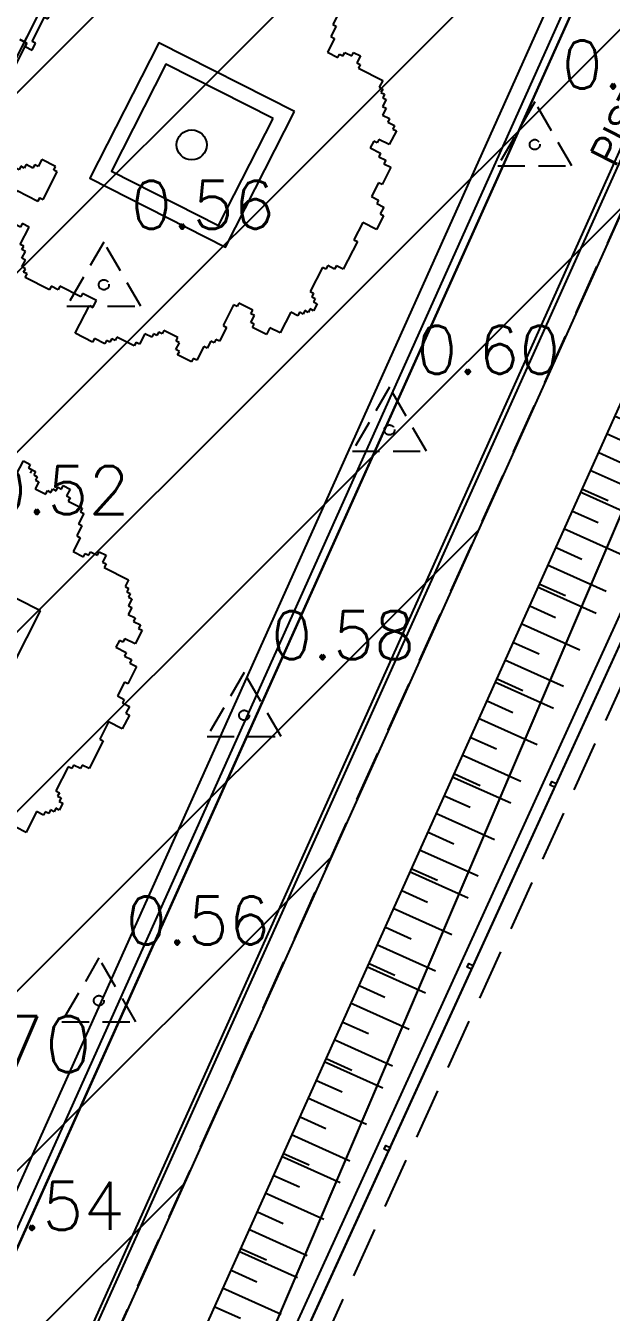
# Model space of a CAD drawing. Header units: metres. Extents: x 543100 to 543604, y 9574012 to 9574398.
# Drawn here: x 543270.36 to 543277.67, y 9574190.72 to 9574206.8 of the extents above; entities that cross this region are included whole.
import ezdxf
from ezdxf.enums import TextEntityAlignment as Align

# ---------------------------------------------------------------- set-up
doc = ezdxf.new("R2010")
doc.units = ezdxf.units.M
doc.header["$LTSCALE"] = 0.1
for name, pattern in [('CONTINUO', [0]), ('DASHED2', [9.524999999999999, 6.35, -3.175]), ('HIDDEN', [9.524999999999999, 6.35, -3.175])]:
    doc.linetypes.add(name, pattern=pattern)
for name, color, linetype in [('#C_TOPO_TEXT', 7, 'Continuous'), ('#PROJ_PLATOS', 2, 'HIDDEN'), ('Area praça', 5, 'Continuous'), ('C-TINN-BNDY', 110, 'Continuous'), ('C-TOPO-TEXT', 7, 'Continuous'), ('HACHURA', 1, 'Continuous'), ('IMPL_CANTEIRO', 8, 'Continuous'), ('IMPL_CERCA', 8, 'Continuous'), ('IMPL_EQUIPAMENTOS', 8, 'Continuous'), ('IMPL_MEIO FIO', 8, 'Continuous'), ('IMPL_TALUDE', 8, 'Continuous'), ('IMPL_TITULO', 8, 'Continuous'), ('IMPL_VEGETAÇÃO', 8, 'Continuous'), ('IMPL_ÁRVORES', 8, 'Continuous'), ('IMPLANTAÇÃO', 1, 'Continuous'), ('MalhaTriTG', 7, 'CONTINUO'), ('PROJ_PLATOS', 2, 'DASHED2'), ('XREF_IMPLNTACAO', 2, 'Continuous')]:
    doc.layers.add(name, color=color, linetype=linetype)
doc.layers.get('IMPLANTAÇÃO').off()
doc.styles.add('COTA200', font='ROMANS.SHX')
doc.styles.get("Standard").update_dxf_attribs({"font": 'simplex.shx'})

# ---------------------------------------------------------------- blocks, each defined once
blk = doc.blocks.new('A$C76815E95')
at = {"layer": 'HACHURA'}
h = blk.add_hatch(dxfattribs=at)
h.set_pattern_fill('ANSI31', color=1, scale=0.5, style=0)
h.set_pattern_definition([(45, (-56.71623454557266, -140.2760906778276), (-1.122532015133644, 1.122532015133644), [])])
h.paths.add_polyline_path([(78.50253660278395, -21.53023425675929), (78.1706479433924, -22.02040452882648), (30.00293476006482, -129.1186275184155), (23.85615117452107, -140.2760906778276), (-56.71623454557266, -83.83502537757158), (-56.29154449922498, -82.40403590723872), (-2.601691384217702, 20.28950879722834), (78.41679475666024, -21.48937489651144)])
at = {"layer": 'HACHURA', "color": 8, "elevation": 30.47163635617762, "flags": 128}
blk.add_lwpolyline([(78.50253660278395, -21.53023425675929), (78.1706479433924, -22.02040452882648), (30.00293476006482, -129.1186275184155), (23.85615117452107, -140.2760906778276), (-56.71623454557266, -83.83502537757158), (-56.29154449922498, -82.40403590723872), (-2.601691384217702, 20.28950879722834), (78.41679475666024, -21.48937489651144)], close=True, dxfattribs=at)
blk = doc.blocks.new('A$C72AE6952')
at = {"layer": 'IMPL_EQUIPAMENTOS', "color": 1}
blk.add_line((48.6999996714876, 4.637986421585083e-07), (-3.2852403819561e-07, 4.637986421585083e-07), dxfattribs=at)
blk = doc.blocks.new('Arv-sup')
at = {"layer": 'IMPL_VEGETAÇÃO', "color": 2}
for p, q in [((-0.8806546373597381, 2.060930780092463), (-0.8030544302922191, 2.060930780092463)), ((-0.8806546373597381, 1.71190549425117), (-0.8806546373597381, 2.060930780092463)), ((-0.8030544302922191, 2.060930780092463), (-0.8030544302922191, 2.022150266335885)), ((-0.4538556827279496, 2.060930780092463), (-0.415055821887476, 2.060930780092463)), ((-0.4538556827279496, 2.022150266335885), (-0.4538556827279496, 2.060930780092463)), ((-0.415055821887476, 2.138491807605618), (-0.3374561002065271, 2.138491807605618)), ((-0.415055821887476, 2.060930780092463), (-0.415055821887476, 2.138491807605618)), ((-0.3374561002065271, 2.138491807605618), (-0.3374561002065271, 2.09971129384904)), ((-0.3374561002065271, 2.09971129384904), (-0.2210565176851027, 2.09971129384904)), ((-0.2210565176851027, 2.09971129384904), (-0.2210565176851027, 2.060930780092463)), ((-0.2210565176851027, 2.060930780092463), (-0.1822566568446291, 2.060930780092463)), ((-0.1822566568446291, 2.060930780092463), (-0.1822566568446291, 2.022150266335885)), ((-0.8030544302922191, 2.022150266335885), (-0.6866548477707966, 2.022150266335885)), ((-0.6866548477707966, 2.022150266335885), (-0.6866548477707966, 1.94458890780669)), ((-0.6866548477707966, 1.94458890780669), (-0.6090551260898476, 1.94458890780669)), ((-0.6090551260898476, 1.94458890780669), (-0.6090551260898476, 1.905808394050112)), ((-0.5314554044088986, 1.983369752579293), (-0.492655543568425, 1.983369752579293)), ((-0.5314554044088986, 1.905808394050112), (-0.5314554044088986, 1.983369752579293)), ((-0.492655543568425, 2.022150266335885), (-0.4538556827279496, 2.022150266335885)), ((-0.492655543568425, 1.983369752579293), (-0.492655543568425, 2.022150266335885)), ((-0.2210565176851027, 2.022150266335885), (-0.2210565176851027, 1.86702788029352)), ((-0.1822566568446291, 2.022150266335885), (-0.2210565176851027, 2.022150266335885)), ((-0.06585707432320476, 2.022150266335885), (0.01174264735774422, 2.022150266335885)), ((-0.06585707432320476, 1.86702788029352), (-0.06585707432320476, 2.022150266335885)), ((0.01174264735774422, 2.022150266335885), (0.01174264735774422, 1.983369752579293)), ((0.01174264735774422, 1.983369752579293), (0.05054250819821782, 1.983369752579293)), ((0.01174264735774422, 1.983369752579293), (0.08934236903869142, 1.983369752579293)), ((0.05054250819821782, 1.983369752579293), (0.05054250819821782, 1.94458890780669)), ((0.08934236903869142, 1.983369752579293), (0.08934236903869142, 1.94458890780669)), ((0.08934236903869142, 1.94458890780669), (0.1281422298791668, 1.94458890780669)), ((0.1281422298791668, 1.94458890780669), (0.1281422298791668, 1.905808394050112)), ((0.3609413949220137, 1.94458890780669), (0.3997412557624873, 1.94458890780669)), ((0.3609413949220137, 1.905808394050112), (0.3609413949220137, 1.94458890780669)), ((0.3997412557624873, 1.983369752579293), (0.4773414628300063, 1.983369752579293)), ((0.3997412557624873, 1.94458890780669), (0.3997412557624873, 1.983369752579293)), ((0.4773414628300063, 1.983369752579293), (0.4773414628300063, 1.905808394050112)), ((-0.6090551260898476, 1.905808394050112), (-0.5314554044088986, 1.905808394050112)), ((-0.2210565176851027, 1.86702788029352), (-0.1822566568446291, 1.86702788029352)), ((-0.1822566568446291, 1.86702788029352), (-0.1822566568446291, 1.828247366536942)), ((-0.1822566568446291, 1.828247366536942), (-0.1046569351636801, 1.828247366536942)), ((-0.1046569351636801, 1.86702788029352), (-0.06585707432320476, 1.86702788029352)), ((-0.1046569351636801, 1.828247366536942), (-0.1046569351636801, 1.86702788029352)), ((0.1281422298791668, 1.905808394050112), (0.1669420907196404, 1.905808394050112)), ((0.1669420907196404, 1.905808394050112), (0.1669420907196404, 1.828247366536942)), ((0.1669420907196404, 1.828247366536942), (0.2833416732410647, 1.828247366536942)), ((0.2833416732410647, 1.86702788029352), (0.3221415340815383, 1.86702788029352)), ((0.2833416732410647, 1.828247366536942), (0.2833416732410647, 1.86702788029352)), ((0.3221415340815383, 1.905808394050112), (0.3609413949220137, 1.905808394050112)), ((0.3221415340815383, 1.86702788029352), (0.3221415340815383, 1.905808394050112)), ((0.4773414628300063, 1.905808394050112), (0.5161413236704799, 1.905808394050112)), ((0.5161413236704799, 1.905808394050112), (0.5161413236704799, 1.86702788029352)), ((0.5161413236704799, 1.86702788029352), (0.6713407670323779, 1.86702788029352)), ((0.6713407670323779, 1.86702788029352), (0.6713407670323779, 1.828247366536942)), ((0.6713407670323779, 1.828247366536942), (0.7101406278728533, 1.828247366536942)), ((0.7101406278728533, 1.828247366536942), (0.7101406278728533, 1.71190549425117)), ((-1.307453106604957, 1.71190549425117), (-1.268653245764483, 1.71190549425117)), ((-1.307453106604957, 1.556783108208819), (-1.307453106604957, 1.71190549425117)), ((-1.268653245764483, 1.750686008007747), (-1.152253663243059, 1.750686008007747)), ((-1.268653245764483, 1.71190549425117), (-1.268653245764483, 1.750686008007747)), ((-1.152253663243059, 1.750686008007747), (-1.152253663243059, 1.71190549425117)), ((-1.152253663243059, 1.71190549425117), (-0.8806546373597381, 1.71190549425117)), ((0.7101406278728533, 1.71190549425117), (0.7489404887133269, 1.71190549425117)), ((0.7489404887133269, 1.71190549425117), (0.7489404887133269, 1.595563621965397)), ((-1.268653245764483, 1.556783108208819), (-1.307453106604957, 1.556783108208819)), ((-1.268653245764483, 1.518002594452227), (-1.268653245764483, 1.556783108208819)), ((0.7489404887133269, 1.595563621965397), (0.7877403495538022, 1.595563621965397)), ((0.7877403495538022, 1.595563621965397), (0.7877403495538022, 1.440441235923046)), ((1.020539514596647, 1.556783108208819), (1.098139236277596, 1.556783108208819)), ((1.020539514596647, 1.518002594452227), (1.020539514596647, 1.556783108208819)), ((1.098139236277596, 1.556783108208819), (1.098139236277596, 1.479221749679624)), ((-1.229853384924008, 1.518002594452227), (-1.268653245764483, 1.518002594452227)), ((-1.229853384924008, 1.401660722166454), (-1.229853384924008, 1.518002594452227)), ((0.7877403495538022, 1.440441235923046), (0.9041399320752248, 1.440441235923046)), ((0.9041399320752248, 1.479221749679624), (0.9429397929157002, 1.479221749679624)), ((0.9041399320752248, 1.440441235923046), (0.9041399320752248, 1.479221749679624)), ((0.9429397929157002, 1.518002594452227), (1.020539514596647, 1.518002594452227)), ((0.9429397929157002, 1.479221749679624), (0.9429397929157002, 1.518002594452227)), ((1.098139236277596, 1.479221749679624), (1.136939097118072, 1.479221749679624)), ((1.136939097118072, 1.479221749679624), (1.136939097118072, 1.440441235923046)), ((1.136939097118072, 1.440441235923046), (1.408538123001392, 1.440441235923046)), ((1.408538123001392, 1.440441235923046), (1.408538123001392, 1.362880208409877)), ((-1.695451715009701, 0.7811711779970381), (-1.695451715009701, 1.324099363637274)), ((-1.695451715009701, 1.324099363637274), (-1.617851993328753, 1.324099363637274)), ((-1.617851993328753, 1.324099363637274), (-1.617851993328753, 1.285318849880682)), ((-1.307453106604957, 1.362880208409877), (-1.268653245764483, 1.362880208409877)), ((-1.307453106604957, 1.285318849880682), (-1.307453106604957, 1.362880208409877)), ((-1.268653245764483, 1.401660722166454), (-1.229853384924008, 1.401660722166454)), ((-1.268653245764483, 1.362880208409877), (-1.268653245764483, 1.401660722166454)), ((1.408538123001392, 1.362880208409877), (1.447337983841868, 1.362880208409877)), ((1.447337983841868, 1.362880208409877), (1.447337983841868, 1.324099363637274)), ((1.447337983841868, 1.324099363637274), (1.486137844682341, 1.324099363637274)), ((1.486137844682341, 1.324099363637274), (1.486137844682341, 1.285318849880682)), ((-1.617851993328753, 1.285318849880682), (-1.385052828285906, 1.285318849880682)), ((-1.385052828285906, 1.285318849880682), (-1.385052828285906, 1.246538336124104)), ((-1.385052828285906, 1.246538336124104), (-1.307453106604957, 1.246538336124104)), ((-1.268653245764483, 1.285318849880682), (-1.307453106604957, 1.285318849880682)), ((-1.307453106604957, 1.246538336124104), (-1.307453106604957, 1.207757822367526)), ((-1.307453106604957, 1.207757822367526), (-1.268653245764483, 1.207757822367526)), ((-1.268653245764483, 1.130196463838331), (-1.268653245764483, 1.285318849880682)), ((-1.268653245764483, 1.207757822367526), (-1.268653245764483, 1.130196463838331)), ((1.486137844682341, 1.285318849880682), (1.524937705522817, 1.285318849880682)), ((1.524937705522817, 1.285318849880682), (1.524937705522817, 1.207757822367526)), ((1.524937705522817, 1.207757822367526), (1.56373756636329, 1.207757822367526)), ((1.56373756636329, 1.207757822367526), (1.56373756636329, 1.130196463838331)), ((1.56373756636329, 1.130196463838331), (1.641337288044239, 1.130196463838331)), ((1.641337288044239, 1.130196463838331), (1.641337288044239, 1.091415950081753)), ((1.641337288044239, 1.091415950081753), (1.718937009725188, 1.091415950081753)), ((1.718937009725188, 1.091415950081753), (1.718937009725188, 1.052635436325176)), ((1.718937009725188, 1.052635436325176), (1.757736870565662, 1.052635436325176)), ((1.757736870565662, 1.052635436325176), (1.757736870565662, 0.8975130502828108)), ((-1.928250880052548, 0.7811711779970381), (-1.695451715009701, 0.7811711779970381)), ((-1.928250880052548, 0.7036101504838825), (-1.928250880052548, 0.7811711779970381)), ((1.602537427203764, 0.8587322055102078), (1.602537427203764, 0.7811711779970381)), ((1.641337288044239, 0.8587322055102078), (1.602537427203764, 0.8587322055102078)), ((1.602537427203764, 0.7811711779970381), (1.718937009725188, 0.7811711779970381)), ((1.641337288044239, 0.8975130502828108), (1.641337288044239, 0.8587322055102078)), ((1.757736870565662, 0.8975130502828108), (1.641337288044239, 0.8975130502828108)), ((1.718937009725188, 0.7811711779970381), (1.718937009725188, 0.7423906642404603)), ((-1.889451019212073, 0.7036101504838825), (-1.928250880052548, 0.7036101504838825)), ((-1.889451019212073, 0.6648293057112653), (-1.889451019212073, 0.7036101504838825)), ((-1.850651158371599, 0.6648293057112653), (-1.889451019212073, 0.6648293057112653)), ((-1.850651158371599, 0.470926405912337), (-1.850651158371599, 0.6648293057112653)), ((1.718937009725188, 0.7423906642404603), (1.796536731406137, 0.7423906642404603)), ((1.796536731406137, 0.7423906642404603), (1.796536731406137, 0.7036101504838825)), ((1.796536731406137, 0.7036101504838825), (1.874136938473656, 0.7036101504838825)), ((1.874136938473656, 0.7036101504838825), (1.874136938473656, 0.5097069196689148)), ((-1.889451019212073, 0.470926405912337), (-1.850651158371599, 0.470926405912337)), ((-1.889451019212073, 0.1994621475841996), (-1.889451019212073, 0.470926405912337)), ((1.835337077633181, 0.5097069196689148), (1.835337077633181, 0.3545845336265643)), ((1.874136938473656, 0.5097069196689148), (1.835337077633181, 0.5097069196689148)), ((1.835337077633181, 0.3545845336265643), (1.91293679931413, 0.3545845336265643)), ((1.91293679931413, 0.3545845336265643), (1.91293679931413, 0.3158040198699723)), ((1.91293679931413, 0.3158040198699723), (1.990536520995079, 0.3158040198699723)), ((1.990536520995079, 0.3158040198699723), (1.990536520995079, 0.2382429923568168)), ((-2.005850601733496, 0.1606816338276218), (-1.928250880052548, 0.1606816338276218)), ((-1.928250880052548, 0.1606816338276218), (-2.005850601733496, 0.1606816338276218)), ((-1.928250880052548, 0.1606816338276218), (-1.928250880052548, 0.121901120071044)), ((-1.928250880052548, -0.4210273965852167), (-1.928250880052548, 0.1606816338276218)), ((-1.850651158371599, 0.1994621475841996), (-1.889451019212073, 0.1994621475841996)), ((-1.850651158371599, 0.121901120071044), (-1.850651158371599, 0.1994621475841996)), ((1.990536520995079, 0.2382429923568168), (2.029336381835552, 0.2382429923568168)), ((2.029336381835552, 0.2382429923568168), (2.029336381835552, 0.08312060631445206)), ((-1.928250880052548, 0.121901120071044), (-1.850651158371599, 0.121901120071044)), ((1.874136938473656, 0.08312060631445206), (1.874136938473656, -0.1107826245005015)), ((2.029336381835552, 0.08312060631445206), (1.874136938473656, 0.08312060631445206)), ((1.874136938473656, -0.1107826245005015), (1.91293679931413, -0.1107826245005015)), ((1.91293679931413, -0.1107826245005015), (1.91293679931413, -0.4210273965852167)), ((-1.889451019212073, -0.4210273965852167), (-1.928250880052548, -0.4210273965852167)), ((-1.889451019212073, -0.4598079103417945), (-1.889451019212073, -0.4210273965852167)), ((-1.850651158371599, -0.4598079103417945), (-1.889451019212073, -0.4598079103417945)), ((-1.850651158371599, -0.4985884240983864), (-1.850651158371599, -0.4598079103417945)), ((-1.811851297531124, -0.4985884240983864), (-1.850651158371599, -0.4985884240983864)), ((-1.811851297531124, -0.653710810140737), (-1.811851297531124, -0.4985884240983864)), ((1.718937009725188, -0.4985884240983864), (1.718937009725188, -0.7700526824265097)), ((1.757736870565662, -0.4985884240983864), (1.718937009725188, -0.4985884240983864)), ((1.757736870565662, -0.4598079103417945), (1.757736870565662, -0.4985884240983864)), ((1.835337077633181, -0.4598079103417945), (1.757736870565662, -0.4598079103417945)), ((1.835337077633181, -0.4210273965852167), (1.835337077633181, -0.4598079103417945)), ((1.91293679931413, -0.4210273965852167), (1.835337077633181, -0.4210273965852167)), ((-1.928250880052548, -0.653710810140737), (-1.811851297531124, -0.653710810140737)), ((-1.928250880052548, -0.8476137099396652), (-1.928250880052548, -0.653710810140737)), ((-1.656651854169227, -0.7700526824265097), (-1.656651854169227, -0.8088331961830875)), ((-1.579052132488278, -0.7700526824265097), (-1.656651854169227, -0.7700526824265097)), ((-1.579052132488278, -0.8863942236962572), (-1.579052132488278, -0.7700526824265097)), ((1.718937009725188, -0.7700526824265097), (1.757736870565662, -0.7700526824265097)), ((1.757736870565662, -0.7700526824265097), (1.757736870565662, -0.8088331961830875)), ((-1.734251575850176, -0.8476137099396652), (-1.928250880052548, -0.8476137099396652)), ((-1.734251575850176, -0.8088331961830875), (-1.734251575850176, -0.8476137099396652)), ((-1.656651854169227, -0.8088331961830875), (-1.734251575850176, -0.8088331961830875)), ((-1.540252271647804, -0.8863942236962572), (-1.579052132488278, -0.8863942236962572)), ((-1.540252271647804, -0.963955582225438), (-1.540252271647804, -0.8863942236962572)), ((-1.307453106604957, -0.8863942236962572), (-1.307453106604957, -0.9251750684688602)), ((-1.268653245764483, -0.8863942236962572), (-1.307453106604957, -0.8863942236962572)), ((-1.268653245764483, -0.8088331961830875), (-1.268653245764483, -0.8863942236962572)), ((-1.113453802402585, -0.8088331961830875), (-1.268653245764483, -0.8088331961830875)), ((-1.113453802402585, -0.8476137099396652), (-1.113453802402585, -0.8088331961830875)), ((-1.07465394156211, -0.8476137099396652), (-1.113453802402585, -0.8476137099396652)), ((-1.07465394156211, -1.15785848202438), (-1.07465394156211, -0.8476137099396652)), ((1.757736870565662, -0.8088331961830875), (1.796536731406137, -0.8088331961830875)), ((1.796536731406137, -0.8088331961830875), (1.796536731406137, -0.8476137099396652)), ((1.796536731406137, -0.8476137099396652), (1.835337077633181, -0.8476137099396652)), ((1.835337077633181, -0.8476137099396652), (1.835337077633181, -0.9251750684688602)), ((-1.501452410807329, -0.963955582225438), (-1.540252271647804, -0.963955582225438)), ((-1.501452410807329, -1.00273609598203), (-1.501452410807329, -0.963955582225438)), ((-1.42385268912638, -1.00273609598203), (-1.501452410807329, -1.00273609598203)), ((-1.42385268912638, -0.963955582225438), (-1.42385268912638, -1.00273609598203)), ((-1.385052828285906, -0.963955582225438), (-1.42385268912638, -0.963955582225438)), ((-1.385052828285906, -0.9251750684688602), (-1.385052828285906, -0.963955582225438)), ((-1.307453106604957, -0.9251750684688602), (-1.385052828285906, -0.9251750684688602)), ((1.718937009725188, -1.00273609598203), (1.718937009725188, -1.041516609738608)), ((1.757736870565662, -1.00273609598203), (1.718937009725188, -1.00273609598203)), ((1.757736870565662, -0.963955582225438), (1.757736870565662, -1.00273609598203)), ((1.796536731406137, -0.963955582225438), (1.757736870565662, -0.963955582225438)), ((1.796536731406137, -0.9251750684688602), (1.796536731406137, -0.963955582225438)), ((1.835337077633181, -0.9251750684688602), (1.796536731406137, -0.9251750684688602)), ((1.641337288044239, -1.041516609738608), (1.641337288044239, -1.274200354310153)), ((1.718937009725188, -1.041516609738608), (1.641337288044239, -1.041516609738608)), ((-1.385052828285906, -1.235419840553575), (-1.346252967445432, -1.235419840553575)), ((-1.385052828285906, -1.312980868066731), (-1.385052828285906, -1.235419840553575)), ((-1.346252967445432, -1.196638995780958), (-1.113453802402585, -1.196638995780958)), ((-1.346252967445432, -1.235419840553575), (-1.346252967445432, -1.196638995780958)), ((-1.113453802402585, -1.15785848202438), (-1.07465394156211, -1.15785848202438)), ((-1.113453802402585, -1.196638995780958), (-1.113453802402585, -1.15785848202438)), ((-1.113453802402585, -1.15785848202438), (-1.113453802402585, -1.196638995780958)), ((-1.113453802402585, -1.196638995780958), (-1.113453802402585, -1.15785848202438)), ((1.098139236277596, -1.235419840553575), (1.098139236277596, -1.468103254109096)), ((1.136939097118072, -1.235419840553575), (1.098139236277596, -1.235419840553575)), ((1.29213854047997, -1.196638995780958), (1.136939097118072, -1.196638995780958)), ((1.136939097118072, -1.196638995780958), (1.136939097118072, -1.235419840553575)), ((1.29213854047997, -1.235419840553575), (1.29213854047997, -1.196638995780958)), ((1.330938401320443, -1.235419840553575), (1.29213854047997, -1.235419840553575)), ((1.330938401320443, -1.312980868066731), (1.330938401320443, -1.235419840553575)), ((1.524937705522817, -1.274200354310153), (1.524937705522817, -1.351761381823323)), ((1.641337288044239, -1.274200354310153), (1.524937705522817, -1.274200354310153)), ((-1.462652549966855, -1.312980868066731), (-1.385052828285906, -1.312980868066731)), ((-1.462652549966855, -1.429322740352504), (-1.462652549966855, -1.312980868066731)), ((1.369738262160919, -1.312980868066731), (1.330938401320443, -1.312980868066731)), ((1.369738262160919, -1.351761381823323), (1.369738262160919, -1.312980868066731)), ((1.524937705522817, -1.351761381823323), (1.369738262160919, -1.351761381823323)), ((-1.385052828285906, -1.429322740352504), (-1.462652549966855, -1.429322740352504)), ((-1.385052828285906, -1.545664612638276), (-1.385052828285906, -1.429322740352504)), ((-1.229853384924008, -1.506883767865673), (-1.229853384924008, -1.545664612638276)), ((-1.152253663243059, -1.506883767865673), (-1.229853384924008, -1.506883767865673)), ((-1.152253663243059, -1.468103254109096), (-1.152253663243059, -1.506883767865673)), ((-1.07465394156211, -1.468103254109096), (-1.152253663243059, -1.468103254109096)), ((-1.07465394156211, -1.662006153908024), (-1.07465394156211, -1.468103254109096)), ((1.098139236277596, -1.468103254109096), (1.136939097118072, -1.468103254109096)), ((1.136939097118072, -1.468103254109096), (1.136939097118072, -1.623225640151446)), ((-1.229853384924008, -1.545664612638276), (-1.385052828285906, -1.545664612638276)), ((-1.035854080721636, -1.662006153908024), (-1.07465394156211, -1.662006153908024)), ((-1.035854080721636, -1.700786998680641), (-1.035854080721636, -1.662006153908024)), ((1.059339375437123, -1.662006153908024), (1.059339375437123, -1.739567512437219)), ((1.098139236277596, -1.662006153908024), (1.059339375437123, -1.662006153908024)), ((1.098139236277596, -1.623225640151446), (1.098139236277596, -1.662006153908024)), ((1.136939097118072, -1.623225640151446), (1.098139236277596, -1.623225640151446)), ((-0.9970542198811607, -1.700786998680641), (-1.035854080721636, -1.700786998680641)), ((-0.9970542198811607, -1.778348026193797), (-0.9970542198811607, -1.700786998680641)), ((-0.9582543590406871, -1.778348026193797), (-0.9970542198811607, -1.778348026193797)), ((-0.9582543590406871, -1.855909053706966), (-0.9582543590406871, -1.778348026193797)), ((0.5937410453514289, -1.778348026193797), (0.5937410453514289, -1.817128539950389)), ((0.7489404887133269, -1.778348026193797), (0.5937410453514289, -1.778348026193797)), ((0.7489404887133269, -1.817128539950389), (0.7489404887133269, -1.778348026193797)), ((1.020539514596647, -1.739567512437219), (1.020539514596647, -1.894689898479569)), ((1.059339375437123, -1.739567512437219), (1.020539514596647, -1.739567512437219)), ((-0.9194544982002117, -1.855909053706966), (-0.9582543590406871, -1.855909053706966)), ((-0.9194544982002117, -1.894689898479569), (-0.9194544982002117, -1.855909053706966)), ((-0.8806546373597381, -1.894689898479569), (-0.9194544982002117, -1.894689898479569)), ((-0.8806546373597381, -1.933470412236161), (-0.8806546373597381, -1.894689898479569)), ((-0.6090551260898476, -1.894689898479569), (-0.6090551260898476, -1.933470412236161)), ((-0.5314554044088986, -1.894689898479569), (-0.6090551260898476, -1.894689898479569)), ((-0.5314554044088986, -1.855909053706966), (-0.5314554044088986, -1.894689898479569)), ((-0.2986562393660517, -1.855909053706966), (-0.5314554044088986, -1.855909053706966)), ((-0.1434567960041537, -1.817128539950389), (-0.2986562393660517, -1.817128539950389)), ((-0.2986562393660517, -1.817128539950389), (-0.2986562393660517, -1.855909053706966)), ((-0.1822566568446291, -2.204934670564285), (-0.1822566568446291, -1.894689898479569)), ((-0.1822566568446291, -1.894689898479569), (-0.1434567960041537, -1.894689898479569)), ((-0.1434567960041537, -1.894689898479569), (-0.1434567960041537, -1.817128539950389)), ((0.4385411166029627, -1.894689898479569), (0.4385411166029627, -2.011031439749317)), ((0.5161413236704799, -1.894689898479569), (0.4385411166029627, -1.894689898479569)), ((0.5161413236704799, -1.855909053706966), (0.5161413236704799, -1.894689898479569)), ((0.5549411845109553, -1.855909053706966), (0.5161413236704799, -1.855909053706966)), ((0.5549411845109553, -1.817128539950389), (0.5549411845109553, -1.855909053706966)), ((0.5937410453514289, -1.817128539950389), (0.5549411845109553, -1.817128539950389)), ((0.7877403495538022, -1.817128539950389), (0.7489404887133269, -1.817128539950389)), ((0.7877403495538022, -1.894689898479569), (0.7877403495538022, -1.817128539950389)), ((0.8265402103942758, -1.894689898479569), (0.7877403495538022, -1.894689898479569)), ((0.8265402103942758, -1.933470412236161), (0.8265402103942758, -1.894689898479569)), ((0.9817396537561738, -1.894689898479569), (0.9817396537561738, -1.933470412236161)), ((1.020539514596647, -1.894689898479569), (0.9817396537561738, -1.894689898479569)), ((-0.6090551260898476, -1.933470412236161), (-0.8806546373597381, -1.933470412236161)), ((0.2057419515601158, -2.049812284521934), (0.2057419515601158, -2.088592798278512)), ((0.3997412557624873, -2.049812284521934), (0.2057419515601158, -2.049812284521934)), ((0.3997412557624873, -2.011031439749317), (0.3997412557624873, -2.049812284521934)), ((0.4385411166029627, -2.011031439749317), (0.3997412557624873, -2.011031439749317)), ((0.9817396537561738, -1.933470412236161), (0.8265402103942758, -1.933470412236161)), ((0.01174264735774422, -2.166153825791667), (0.01174264735774422, -2.204934670564285)), ((0.1281422298791668, -2.166153825791667), (0.01174264735774422, -2.166153825791667)), ((0.1281422298791668, -2.12737331203509), (0.1281422298791668, -2.166153825791667)), ((0.1669420907196404, -2.12737331203509), (0.1281422298791668, -2.12737331203509)), ((0.1669420907196404, -2.088592798278512), (0.1669420907196404, -2.12737331203509)), ((0.2057419515601158, -2.088592798278512), (0.1669420907196404, -2.088592798278512)), ((0.01174264735774422, -2.204934670564285), (-0.1822566568446291, -2.204934670564285))]:
    blk.add_line(p, q, dxfattribs=at)
blk.add_circle((0, 1.4210854715202e-14), 0.15, dxfattribs=at)
blk = doc.blocks.new('CERCA')
at = {"layer": 'IMPL_CERCA', "color": 3}
blk.add_lwpolyline([(-0.02499999990686774, 0), (0.02500000002328306, 0), (0.02500000002328306, -0.06000000052154064), (-0.02499999990686774, -0.06000000052154064)], close=True, dxfattribs=at)
blk = doc.blocks.new('TALUDE 01')
at = {"layer": 'IMPL_TALUDE'}
for p, q in [((-1.257040831156701, -0.009896888224830036), (-1.257040831156701, 0.7923661094386263)), ((-0.7570408311567007, -0.009896888224830036), (-0.7570408311567007, 0.7923661094386263)), ((-0.2570408311567007, -0.009896888224830036), (-0.2570408311567007, 0.7923661094386263)), ((-1, 0), (-1, 0.3511314988320011)), ((-0.5, 0), (-0.5, 0.3511314988320011)), ((0, 0), (0, 0.3511314988320011))]:
    blk.add_line(p, q, dxfattribs=at)
blk = doc.blocks.new('A$C00972E22')
at = {"layer": 'IMPL_CANTEIRO'}
for points in [[(127.3958827540046, 133.1364821959287), (125.4958827540977, 133.1364821959287), (125.4958827540977, 131.2364821974188), (127.3958827540046, 131.2364821974188)], [(127.1958827540511, 132.9364821966738), (125.6958827540511, 132.9364821966738), (125.6958827540511, 131.4364821966738), (127.1958827540511, 131.4364821966738)], [(127.3958827540046, 126.1364821959287), (125.4958827540977, 126.1364821959287), (125.4958827540977, 124.2364821974188), (127.3958827540046, 124.2364821974188)]]:
    blk.add_lwpolyline(points, close=True, dxfattribs=at)
at = {"layer": 'IMPL_CERCA'}
for p, q in [((136.1866745820735, 78.40736307390034), (129.9416389816586, 225.1902974036431)), ((136.0292479066411, 78.5787296872586), (129.7980879122282, 225.0355326247309))]:
    blk.add_line(p, q, dxfattribs=at)
at = {"layer": 'IMPL_MEIO FIO', "color": 1}
for p, q in [((131.6347294751322, 100.7186768557876), (126.8104776490945, 199.426026172936)), ((131.6342151903082, 100.7187669500709), (126.8148955837823, 199.3251998256892)), ((132.8785089345183, 100.8759699054062), (128.0601185590494, 199.4633909780532)), ((134.6794220366282, 90.30792881175876), (129.4164133333834, 199.3334004282951)), ((131.334572854219, 100.7041221428663), (126.5166645573918, 199.2816786970943)), ((131.5343344116118, 100.7138853464276), (126.7164261147846, 199.2914419006556)), ((133.4310186617076, 90.24512468278408), (128.1674201256828, 199.2823050189763))]:
    blk.add_line(p, q, dxfattribs=at)
at = {"layer": 'IMPL_CERCA', "rotation": 272.4362404080558}
for p in [(134.1145865981234, 127.1095921620727), (134.2208556104451, 124.6118518039584), (134.3271246227669, 122.1141114458442)]:
    blk.add_blockref('CERCA', p, dxfattribs=at)
at = {"layer": 'IMPL_EQUIPAMENTOS', "xscale": -1, "rotation": 90.00000000539993}
blk.add_blockref('A$C72AE6952', (123.9958832178963, 167.0364818684757), dxfattribs=at)
at = {"layer": 'IMPL_TALUDE', "rotation": 272.7634959834642}
for p in [(132.7364218040602, 130.5610622316599), (132.799099230906, 129.2625740561634), (132.8617766578682, 127.9640858825296), (132.9244540847139, 126.6655977070332), (132.9871315115597, 125.3671095315367), (133.0498089384055, 124.0686213579029), (133.1124863652512, 122.7701331824064), (133.175163792097, 121.47164500691), (133.2378412189428, 120.1731568332762), (133.3005186457885, 118.8746686577797)]:
    blk.add_blockref('TALUDE 01', p, dxfattribs=at)
at = {"layer": 'IMPL_ÁRVORES', "xscale": 1.25, "yscale": 1.25, "zscale": 1.25}
for p in [(126.438804314821, 132.1828775610775), (126.438804314821, 125.1828775610775)]:
    blk.add_blockref('Arv-sup', p, dxfattribs=at)
at = {"layer": 'IMPL_TITULO', "color": 2, "style": 'COTA200'}
blk.add_text('PISTA DE ATLETISMO', height=0.3600000000000001, rotation=90, dxfattribs=at).set_placement((131.1040763774654, 136.7447650674731), align=Align.MIDDLE_CENTER)
blk = doc.blocks.new('Base_Implantacao')
at = {"layer": 'Area praça'}
blk.add_lwpolyline([(543169.375966441, 9574203.375737434), (543253.5850714714, 9574146.03478178), (543319.7998506648, 9574291.166109739), (543234.3774111079, 9574331.16525853)], close=True, dxfattribs=at)
at = {"layer": 'IMPLANTAÇÃO', "rotation": 333.0393706475627}
blk.add_blockref('A$C00972E22', (543099.8097354489, 9574144.815856133), dxfattribs=at)
at = {"layer": 'MalhaTriTG', "color": 132}
mesh = blk.add_polyface(dxfattribs=at)
corners = [(543176.729, 9574192.765, 30.868), (543180.502, 9574198.731, 30.876), (543167.061, 9574201.461, 31.347), (543165.999, 9574209.837, 31.42), (543180.461, 9574218.809, 31.176), (543198.271, 9574209.736, 30.556), (543183.119, 9574217.394, 30.998), (543196.284, 9574190.719, 30.635), (543214.869, 9574201.169, 30.374), (543202.877, 9574228.947, 30.531), (543218.951, 9574222.118, 30.361), (543234.05, 9574215.321, 30.261), (543230.544, 9574191.565, 30.227), (543174.98, 9574227.004, 31.33), (543184.667, 9574238.023, 31.282), (543171.161, 9574219.715, 31.378), (543196.349, 9574252.1, 31.162), (543200.318, 9574249.958, 30.749), (543180.842, 9574238.534, 31.317), (543172.773, 9574242.281, 31.61), (543181.592, 9574239.297, 31.451), (543177.486, 9574251.493, 31.583), (543187.66, 9574251.739, 31.282), (543174.643, 9574250.343, 31.617), (543209.413, 9574244.793, 30.556), (543223.881, 9574236.865, 30.379), (543238.336, 9574229.355, 30.188), (543221.894, 9574259.531, 30.495), (543253.212, 9574224.513, 30.191), (543259.882, 9574241.736, 30.032), (543240.585, 9574250.291, 30.176), (543248.6, 9574210.1, 30.139), (543261.591, 9574204.385, 30.088), (543248.316, 9574182.248, 30.087), (543269.51, 9574216.865, 29.996), (543277.509, 9574234.871, 29.901), (543270.435, 9574261.497, 30.138)]
mesh.append_faces([[corners[k] for k in face] for face in [(0, 1, 2), (3, 1, 4), (1, 5, 6), (1, 7, 5), (8, 5, 7), (6, 5, 9), (10, 8, 11), (5, 8, 10), (12, 11, 8), (4, 1, 6), (13, 4, 14), (4, 13, 15), (16, 14, 17), (13, 14, 18), (19, 18, 20), (18, 19, 13), (20, 18, 14), (19, 20, 21), (22, 20, 14), (19, 21, 23), (20, 22, 21), (14, 16, 22), (4, 6, 14), (9, 17, 14), (17, 9, 24), (9, 25, 24), (25, 9, 10), (26, 25, 10), (24, 25, 27), (6, 9, 14), (5, 10, 9), (26, 11, 28), (26, 29, 30), (25, 26, 30), (31, 11, 12), (32, 28, 31), (28, 29, 26), (11, 31, 28), (31, 33, 32), (28, 32, 34), (34, 35, 28), (29, 28, 35), (36, 29, 35), (11, 26, 10)]], dxfattribs={"color": 132})
blk = doc.blocks.new('STA')
blk.add_lwpolyline([(0, 0.9999999999999964), (-0.8660254037844339, -0.5000000000000036), (0.8660254037844339, -0.5000000000000036)], close=True)
blk.add_circle((0, 0), 0.1181215260333346)

msp = doc.modelspace()

# ---------------------------------------------------------------- linework, layer by layer
at = {"layer": '#PROJ_PLATOS'}
for p, q in [((543262.267551907, 9574164.283969274, 30.8), (543317.4579577344, 9574286.033086067, 30)), ((543260.4344071884, 9574165.855572518, 31.1), (543308.6021203718, 9574272.953795508, 30.49))]:
    msp.add_line(p, q, dxfattribs=at)
at = {"layer": '#PROJ_PLATOS', "elevation": 30.7, "flags": 128}
msp.add_lwpolyline([(543239.6477285884, 9574206.451578615), (543263.9807169884, 9574194.074355625), (543286.0602205647, 9574237.481502399), (543261.7272321656, 9574249.858725393)], close=True, dxfattribs=at)
at = {"layer": 'Area praça'}
msp.add_lwpolyline([(543169.375966441, 9574203.375737434), (543253.5850714714, 9574146.03478178), (543319.7998506648, 9574291.166109739), (543234.3774111079, 9574331.16525853)], close=True, dxfattribs=at)
at = {"layer": 'C-TINN-BNDY', "color": 110, "linetype": 'Continuous', "lineweight": -3}
for points in [[(543173.3936387443, 9574195.97504983, 31.05), (543164.1535311022, 9574205.609224685, 31.55), (543171.3201330855, 9574219.703092232, 31.38), (543181.4100280971, 9574239.043291226, 31.32), (543195.4145483043, 9574266.16241147, 31.2), (543201.9199596004, 9574278.8552629, 31.05), (543226.2907776149, 9574326.206030129, 30.93), (543232.196614905, 9574326.994622743, 30.6), (543317.7262855232, 9574286.616093269, 30), (543317.4579577344, 9574286.033086067, 30), (543308.6021203718, 9574272.953795508, 30.49), (543262.267551907, 9574164.283969274, 30.8), (543256.7435913504, 9574152.957710333, 30.8), (543241.9609805408, 9574120.556787703, 30.8), (543229.5529237649, 9574136.480036132, 30.5), (543208.8046409577, 9574161.625109471, 30.7), (543197.0614943682, 9574173.702004582, 30.7)], [(543173.3936387443, 9574195.97504983, 31.05), (543164.1535311022, 9574205.609224685, 31.55), (543171.3201330855, 9574219.703092232, 31.38), (543181.4100280971, 9574239.043291226, 31.32), (543195.4145483043, 9574266.16241147, 31.2), (543201.9199596004, 9574278.8552629, 31.05), (543226.2907776149, 9574326.206030129, 30.93), (543232.196614905, 9574326.994622743, 30.6), (543317.7262855232, 9574286.616093269, 30), (543317.4579577344, 9574286.033086067, 30), (543308.6021203718, 9574272.953795508, 30.49), (543262.267551907, 9574164.283969274, 30.8), (543256.7435913504, 9574152.957710333, 30.8), (543241.9609805408, 9574120.556787703, 30.8), (543229.5529237649, 9574136.480036132, 30.5), (543208.8046409577, 9574161.625109471, 30.7), (543197.0614943682, 9574173.702004582, 30.7)], [(543288.1589107113, 9574225.007734606, 0.5904184265909684), (543269.7973064557, 9574181.943724085, 0.1772682469953857), (543266.7448061188, 9574174.784605265, 0.1237418260086649), (543262.5785128294, 9574165.013275072, 0.1107474601410026)], [(543288.1589107113, 9574225.007734606, 0.5904184265909684), (543269.7973064557, 9574181.943724085, 0.1772682469953857), (543266.7448061188, 9574174.784605265, 0.1237418260086649), (543262.5785128294, 9574165.013275072, 0.1107474601410026)]]:
    msp.add_polyline3d(points, dxfattribs=at)

# ---------------------------------------------------------------- block references
at = {"layer": 'HACHURA', "color": 1}
msp.add_blockref('A$C76815E95', (543230.4314724284, 9574294.974200036, -0.07163635617761699), dxfattribs=at)
at = {"layer": 'PROJ_PLATOS', "color": 2, "linetype": 'Continuous', "lineweight": -3, "xscale": 0.5333333333333333, "yscale": 0.5333333333333333, "zscale": 0.5333333333333333}
for p in [(543276.7183255275, 9574205.312432889, 0.6239318004316717), (543271.3395398791, 9574203.56067236, 0.562087378023225), (543274.9048129674, 9574201.7471598, 0.6028544012395799), (543273.0913004073, 9574198.181886712, 0.5817770020683738), (543271.2777878472, 9574194.616613623, 0.5606996028761281)]:
    msp.add_blockref('STA', p, dxfattribs=at)
at = {"layer": 'XREF_IMPLNTACAO'}
msp.add_blockref('Base_Implantacao', (0, 0), dxfattribs=at)

# ---------------------------------------------------------------- texts
at = {"layer": '#C_TOPO_TEXT', "color": 7, "linetype": 'Continuous', "lineweight": -3, "insert": (543267.1157169885, 9574194.074355625), "char_height": 0.7, "attachment_point": 4}
msp.add_mtext('EL:30.70', dxfattribs=at)
at = {"layer": 'C-TOPO-TEXT', "color": 7, "linetype": 'Continuous', "lineweight": -3, "char_height": 0.6, "attachment_point": 4}
for s, insert in [('0.62', (543277.0533255275, 9574206.312432889)), ('0.56', (543271.6745398791, 9574204.56067236)), ('0.60', (543275.2398129674, 9574202.7471598)), ('0.52', (543269.861027319, 9574200.995399272)), ('0.58', (543273.4263004073, 9574199.181886712)), ('0.56', (543271.6127878472, 9574195.616613623)), ('0.54', (543269.7992752872, 9574192.051340535))]:
    msp.add_mtext(s, dxfattribs=dict(at, insert=insert))

# ---------------------------------------------------------------- meshes
at = {"layer": 'MalhaTriTG', "color": 132}
mesh = msp.add_polyface(dxfattribs=at)
corners = [(543176.729, 9574192.765, 30.868), (543180.502, 9574198.731, 30.876), (543167.061, 9574201.461, 31.347), (543165.999, 9574209.837, 31.42), (543180.461, 9574218.809, 31.176), (543198.271, 9574209.736, 30.556), (543183.119, 9574217.394, 30.998), (543196.284, 9574190.719, 30.635), (543214.869, 9574201.169, 30.374), (543202.877, 9574228.947, 30.531), (543218.951, 9574222.118, 30.361), (543234.05, 9574215.321, 30.261), (543230.544, 9574191.565, 30.227), (543174.98, 9574227.004, 31.33), (543184.667, 9574238.023, 31.282), (543171.161, 9574219.715, 31.378), (543196.349, 9574252.1, 31.162), (543200.318, 9574249.958, 30.749), (543180.842, 9574238.534, 31.317), (543172.773, 9574242.281, 31.61), (543181.592, 9574239.297, 31.451), (543177.486, 9574251.493, 31.583), (543187.66, 9574251.739, 31.282), (543174.643, 9574250.343, 31.617), (543209.413, 9574244.793, 30.556), (543223.881, 9574236.865, 30.379), (543238.336, 9574229.355, 30.188), (543221.894, 9574259.531, 30.495), (543253.212, 9574224.513, 30.191), (543259.882, 9574241.736, 30.032), (543240.585, 9574250.291, 30.176), (543248.6, 9574210.1, 30.139), (543261.591, 9574204.385, 30.088), (543248.316, 9574182.248, 30.087), (543269.51, 9574216.865, 29.996), (543277.509, 9574234.871, 29.901), (543270.435, 9574261.497, 30.138)]
mesh.append_faces([[corners[k] for k in face] for face in [(0, 1, 2), (3, 1, 4), (1, 5, 6), (1, 7, 5), (8, 5, 7), (6, 5, 9), (10, 8, 11), (5, 8, 10), (12, 11, 8), (4, 1, 6), (13, 4, 14), (4, 13, 15), (16, 14, 17), (13, 14, 18), (19, 18, 20), (18, 19, 13), (20, 18, 14), (19, 20, 21), (22, 20, 14), (19, 21, 23), (20, 22, 21), (14, 16, 22), (4, 6, 14), (9, 17, 14), (17, 9, 24), (9, 25, 24), (25, 9, 10), (26, 25, 10), (24, 25, 27), (6, 9, 14), (5, 10, 9), (26, 11, 28), (26, 29, 30), (25, 26, 30), (31, 11, 12), (32, 28, 31), (28, 29, 26), (11, 31, 28), (31, 33, 32), (28, 32, 34), (34, 35, 28), (29, 28, 35), (36, 29, 35), (11, 26, 10)]], dxfattribs={"color": 132})

doc.saveas('drawing.dxf')
